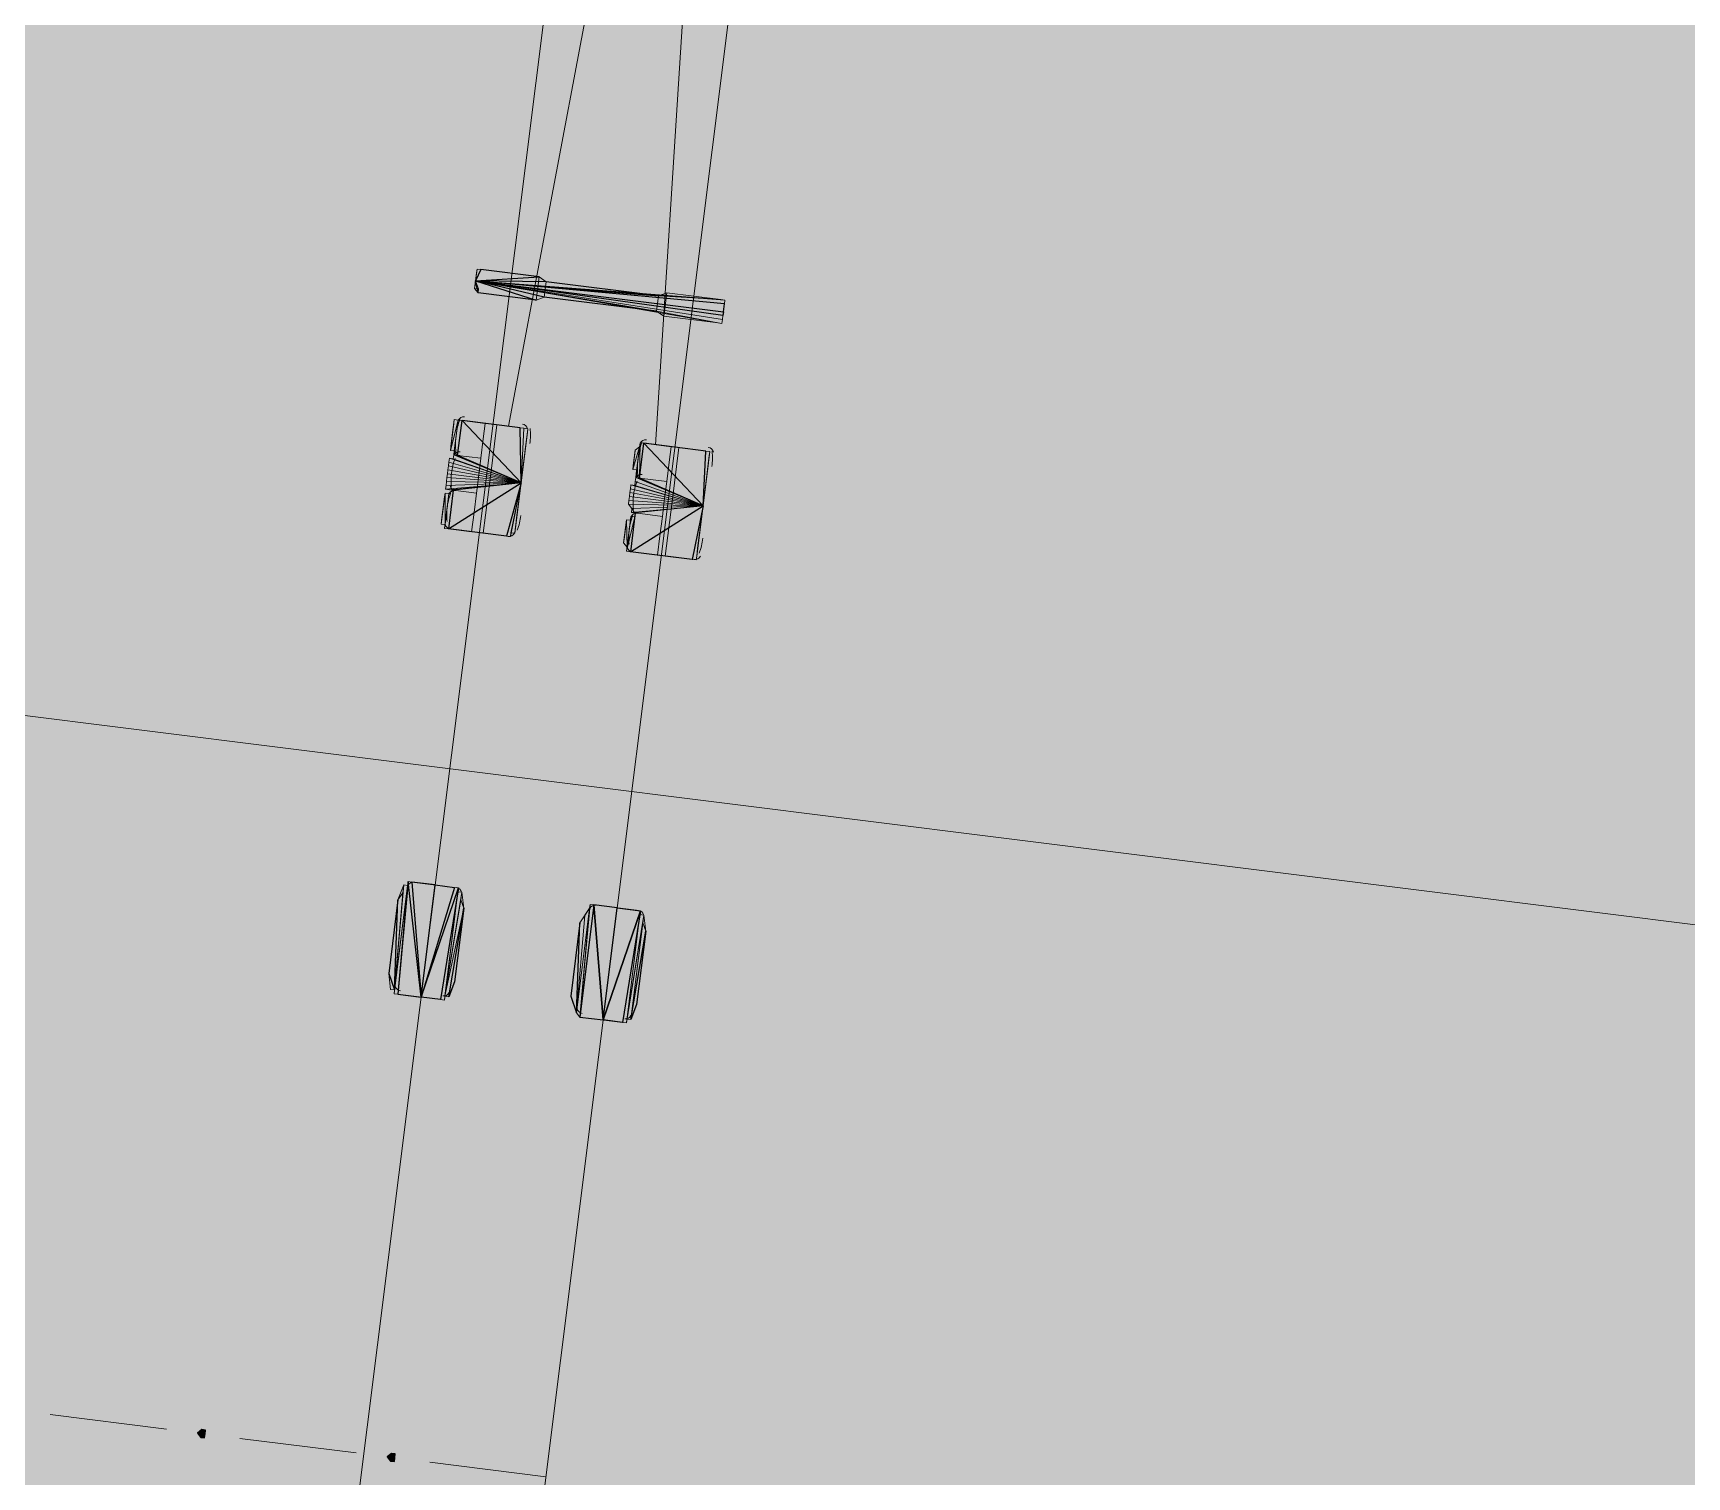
# Model space of a CAD drawing. Header units: metres. Extents: x -4 to 509425, y 7549 to 4732445.
# Drawn here: x 476060.98 to 476064.568, y 4719731.627 to 4719734.761 of the extents above; entities that cross this region are included whole.
import ezdxf

# ---------------------------------------------------------------- set-up
doc = ezdxf.new("R2010")
doc.units = ezdxf.units.M
doc.header["$LTSCALE"] = 0.01
doc.header["$MEASUREMENT"] = 0
doc.layers.get('0').update_dxf_attribs({"lineweight": 0})
doc.layers.add('_SUBESTACIÓN', color=1, linetype='Continuous')
doc.layers.add('SUBESTACION LA VID', color=253, linetype='Continuous')

# ---------------------------------------------------------------- blocks, each defined once
blk = doc.blocks.new('A$Cfff6051d')
at = {"layer": 'SUBESTACION LA VID', "transparency": 33554687}
h = blk.add_hatch(color=256, dxfattribs=at)
h.dxf.hatch_style = 2
h.paths.add_polyline_path([(476061.3533, 4719731.7204), (476061.3543, 4719731.7288), (476061.3459, 4719731.7298), (476061.3365, 4719731.7225), (476061.3438, 4719731.713), (476061.3522, 4719731.712)])
h = blk.add_hatch(color=256, dxfattribs=at)
h.dxf.hatch_style = 2
h.paths.add_polyline_path([(476061.7649, 4719731.6688), (476061.7659, 4719731.6772), (476061.7575, 4719731.6782), (476061.7481, 4719731.6709), (476061.7554, 4719731.6614), (476061.7638, 4719731.6604)])
at = {"layer": 'SUBESTACION LA VID', "lineweight": 15}
for p, q in [((476072.0569, 4719731.8887), (475974.5206, 4719744.1168)), ((476062.0114, 4719733.9075), (476062.1903, 4719734.8578)), ((476062.3919, 4719734.8325), (476062.3306, 4719733.8675)), ((476061.8021, 4719732.9184), (476061.8945, 4719732.9068)), ((476061.8525, 4719732.9121), (476061.8219, 4719732.6685)), ((476062.1969, 4719732.8689), (476062.2893, 4719732.8573)), ((476062.2473, 4719732.8626), (476062.2168, 4719732.619)), ((476061.864, 4719732.6632), (476061.7715, 4719732.6748)), ((476062.2588, 4719732.6137), (476062.1664, 4719732.6253)), ((476061.2693, 4719731.7309), (476061.0172, 4719731.7625)), ((476061.6809, 4719731.6793), (476061.4289, 4719731.7109)), ((476062.0925, 4719731.6277), (476061.8405, 4719731.6593))]:
    blk.add_line(p, q, dxfattribs=at)
at = {"layer": 'SUBESTACION LA VID', "lineweight": 0}
for p, q in [((476061.9401, 4719734.2236), (476062.0934, 4719734.2214)), ((476061.9401, 4719734.2236), (476062.0892, 4719734.1878)), ((476061.9022, 4719733.9212), (476061.8927, 4719733.8456)), ((476061.9106, 4719733.9201), (476061.9011, 4719733.8445)), ((476062.296, 4719733.8633), (476062.2813, 4719733.8139)), ((476062.0387, 4719733.7846), (476061.8822, 4719733.8298)), ((476062.0387, 4719733.7846), (476061.8822, 4719733.8298)), ((476062.0387, 4719733.7846), (476061.8833, 4719733.8382)), ((476062.0387, 4719733.7846), (476061.8833, 4719733.8382)), ((476062.0387, 4719733.7846), (476061.8917, 4719733.8372)), ((476062.0387, 4719733.7846), (476061.8917, 4719733.8372)), ((476062.0387, 4719733.7846), (476061.878, 4719733.7962)), ((476061.878, 4719733.7962), (476062.0387, 4719733.7846)), ((476061.8801, 4719733.813), (476061.8791, 4719733.8046)), ((476061.8791, 4719733.8046), (476062.0387, 4719733.7846)), ((476061.8791, 4719733.8046), (476061.8791, 4719733.8046)), ((476061.8801, 4719733.813), (476062.0387, 4719733.7846)), ((476061.8801, 4719733.813), (476062.0387, 4719733.7846)), ((476062.0387, 4719733.7846), (476061.8812, 4719733.8214)), ((476062.0387, 4719733.7846), (476061.8812, 4719733.8214)), ((476061.8727, 4719733.686), (476061.8822, 4719733.7616)), ((476061.8738, 4719733.6944), (476061.8822, 4719733.7616)), ((476062.0387, 4719733.7846), (476061.8749, 4719733.771)), ((476062.0387, 4719733.7846), (476061.8759, 4719733.7794)), ((476062.0387, 4719733.7846), (476061.8759, 4719733.7794)), ((476062.0387, 4719733.7846), (476061.877, 4719733.7878)), ((476062.0387, 4719733.7846), (476061.877, 4719733.7878)), ((476061.8811, 4719733.6849), (476061.8917, 4719733.7689)), ((476062.0387, 4719733.7846), (476061.8833, 4719733.77)), ((476062.0387, 4719733.7846), (476061.8833, 4719733.77)), ((476062.0387, 4719733.7846), (476061.8833, 4719733.77)), ((476062.0387, 4719733.7846), (476061.8833, 4719733.77)), ((476062.0387, 4719733.7846), (476061.8833, 4719733.77)), ((476062.0387, 4719733.7846), (476061.8833, 4719733.77)), ((476062.2749, 4719733.7635), (476062.2739, 4719733.7551)), ((476062.2739, 4719733.7551), (476062.4335, 4719733.7351)), ((476062.2739, 4719733.7551), (476062.2739, 4719733.7551)), ((476062.2749, 4719733.7635), (476062.4335, 4719733.7351)), ((476062.2749, 4719733.7635), (476062.4335, 4719733.7351)), ((476062.4335, 4719733.7351), (476062.276, 4719733.7719)), ((476062.4335, 4719733.7351), (476062.276, 4719733.7719)), ((476062.4335, 4719733.7351), (476062.277, 4719733.7803)), ((476062.4335, 4719733.7351), (476062.2854, 4719733.7793)), ((476062.4335, 4719733.7351), (476062.2865, 4719733.7877)), ((476062.4335, 4719733.7351), (476062.2865, 4719733.7877)), ((476062.4335, 4719733.7351), (476062.2865, 4719733.7877)), ((476062.4335, 4719733.7351), (476062.2865, 4719733.7877)), ((476062.4335, 4719733.7351), (476062.2718, 4719733.7383)), ((476062.4335, 4719733.7351), (476062.2718, 4719733.7383)), ((476062.4335, 4719733.7351), (476062.2728, 4719733.7467)), ((476062.2728, 4719733.7467), (476062.4335, 4719733.7351)), ((476062.4335, 4719733.7351), (476062.2781, 4719733.7205)), ((476062.4335, 4719733.7351), (476062.2781, 4719733.7205)), ((476062.4335, 4719733.7351), (476062.2781, 4719733.7205)), ((476062.4335, 4719733.7351), (476062.2781, 4719733.7205)), ((476062.4335, 4719733.7351), (476062.2781, 4719733.7205)), ((476062.4335, 4719733.7351), (476062.2781, 4719733.7205)), ((476062.4335, 4719733.7351), (476062.2791, 4719733.7289)), ((476062.4335, 4719733.7351), (476062.2791, 4719733.7289)), ((476062.4335, 4719733.7351), (476062.2865, 4719733.7194)), ((476062.2686, 4719733.6449), (476062.277, 4719733.7121)), ((476061.8219, 4719732.6685), (476061.8021, 4719732.9184)), ((476061.8219, 4719732.6685), (476061.8945, 4719732.9068)), ((476062.2168, 4719732.619), (476062.1969, 4719732.8689)), ((476062.2168, 4719732.619), (476062.2977, 4719732.8562)), ((476061.7642, 4719732.6842), (476061.7516, 4719732.7199)), ((476061.8818, 4719732.6695), (476061.8944, 4719732.702)), ((476062.159, 4719732.6347), (476062.1464, 4719732.6704)), ((476062.2766, 4719732.62), (476062.2892, 4719732.6525))]:
    blk.add_line(p, q, dxfattribs=at)
at = {"layer": 'SUBESTACION LA VID', "lineweight": 15}
for points in [[(476061.6303, 4719731.1396), (476066.0071, 4719766.0514), (476066.2483, 4719767.9751)], [(476066.6431, 4719767.9256), (476066.402, 4719766.0019), (476062.0251, 4719731.0901)], [(476061.9517, 4719734.2477), (476061.9433, 4719734.2488), (476061.9422, 4719734.2404), (476061.9412, 4719734.232), (476061.9391, 4719734.2152), (476061.938, 4719734.2068), (476061.9454, 4719734.1973), (476062.0714, 4719734.1815), (476062.0777, 4719734.2319), (476061.9517, 4719734.2477)], [(476062.4777, 4719734.1562), (476062.4767, 4719734.1478), (476062.4756, 4719734.1394), (476062.4746, 4719734.131), (476062.4662, 4719734.132), (476062.3486, 4719734.1468), (476062.3328, 4719734.1573), (476062.0892, 4719734.1878), (476062.0714, 4719734.1815), (476061.9454, 4719734.1973), (476061.9464, 4719734.2057), (476061.938, 4719734.2068), (476061.9391, 4719734.2152), (476061.9401, 4719734.2236), (476062.4777, 4719734.1562)], [(476062.4777, 4719734.1562), (476062.4788, 4719734.1646), (476062.4799, 4719734.173), (476062.4809, 4719734.1814), (476062.4725, 4719734.1824), (476062.3549, 4719734.1972), (476062.337, 4719734.1909), (476062.0934, 4719734.2214), (476062.0777, 4719734.2319), (476061.9517, 4719734.2477), (476061.9433, 4719734.2488), (476061.9422, 4719734.2404), (476061.9412, 4719734.232), (476061.9401, 4719734.2236), (476062.4777, 4719734.1562)], [(476062.0777, 4719734.2319), (476062.0714, 4719734.1815), (476062.0892, 4719734.1878), (476062.0934, 4719734.2214), (476062.0777, 4719734.2319)], [(476062.337, 4719734.1909), (476062.3328, 4719734.1573), (476062.0892, 4719734.1878), (476062.0934, 4719734.2214), (476062.337, 4719734.1909)], [(476062.3549, 4719734.1972), (476062.3486, 4719734.1468), (476062.3328, 4719734.1573), (476062.337, 4719734.1909), (476062.3549, 4719734.1972)], [(476062.4725, 4719734.1824), (476062.3549, 4719734.1972), (476062.3486, 4719734.1468), (476062.4662, 4719734.132), (476062.4746, 4719734.131), (476062.4756, 4719734.1394), (476062.4767, 4719734.1478), (476062.4788, 4719734.1646), (476062.4799, 4719734.173), (476062.4809, 4719734.1814), (476062.4725, 4719734.1824)], [(476061.9106, 4719733.9201), (476062.0366, 4719733.9043), (476062.045, 4719733.9033), (476062.0534, 4719733.9022), (476062.0524, 4719733.8938), (476062.0513, 4719733.8854), (476062.0503, 4719733.877), (476062.0492, 4719733.8686), (476062.0387, 4719733.7846), (476061.8791, 4719733.8046), (476061.8801, 4719733.813), (476061.8812, 4719733.8214), (476061.8822, 4719733.8298), (476061.8833, 4719733.8382), (476061.8917, 4719733.8372), (476061.8927, 4719733.8456), (476061.9011, 4719733.8445), (476061.8927, 4719733.8456), (476061.8938, 4719733.854), (476061.8854, 4719733.855), (476061.8864, 4719733.8634), (476061.8875, 4719733.8718), (476061.8885, 4719733.8802), (476061.8896, 4719733.8886), (476061.8906, 4719733.897), (476061.8917, 4719733.9054), (476061.8928, 4719733.9138), (476061.8938, 4719733.9222), (476061.9022, 4719733.9212), (476061.9106, 4719733.9201)], [(476061.9011, 4719733.8445), (476061.9515, 4719733.8382), (476061.9568, 4719733.8802), (476061.961, 4719733.9138), (476061.9106, 4719733.9201)], [(476062.0071, 4719733.6691), (476061.9567, 4719733.6754), (476061.9715, 4719733.793), (476061.9862, 4719733.9107), (476062.0366, 4719733.9043)], [(476062.0492, 4719733.8686), (476062.0387, 4719733.7846), (476062.0292, 4719733.709)], [(476062.3054, 4719733.8706), (476062.4398, 4719733.8538), (476062.4482, 4719733.8527), (476062.4472, 4719733.8443), (476062.4461, 4719733.8359), (476062.4451, 4719733.8275), (476062.444, 4719733.8191), (476062.4335, 4719733.7351), (476062.2739, 4719733.7551), (476062.2749, 4719733.7635), (476062.276, 4719733.7719), (476062.277, 4719733.7803), (476062.2854, 4719733.7793), (476062.2865, 4719733.7877), (476062.2875, 4719733.7961), (476062.2959, 4719733.795), (476062.2875, 4719733.7961), (476062.2886, 4719733.8045), (476062.2897, 4719733.8129), (476062.2813, 4719733.8139), (476062.2823, 4719733.8223), (476062.2834, 4719733.8307), (476062.2844, 4719733.8391), (476062.2855, 4719733.8475), (476062.2865, 4719733.8559), (476062.296, 4719733.8633), (476062.297, 4719733.8717), (476062.3054, 4719733.8706)], [(476062.2959, 4719733.795), (476062.3547, 4719733.7877), (476062.36, 4719733.8297), (476062.3642, 4719733.8633), (476062.3054, 4719733.8706)], [(476061.8917, 4719733.7689), (476061.9421, 4719733.7626), (476061.9463, 4719733.7962), (476061.9515, 4719733.8382), (476061.9011, 4719733.8445)], [(476062.4103, 4719733.6186), (476062.3515, 4719733.6259), (476062.3663, 4719733.7436), (476062.381, 4719733.8612), (476062.4398, 4719733.8538)], [(476061.8811, 4719733.6849), (476062.0071, 4719733.6691), (476062.0155, 4719733.6681), (476062.0166, 4719733.6765), (476062.025, 4719733.6754), (476062.026, 4719733.6838), (476062.0271, 4719733.6922), (476062.0281, 4719733.7006), (476062.0292, 4719733.709), (476062.0387, 4719733.7846), (476061.8791, 4719733.8046), (476061.878, 4719733.7962), (476061.877, 4719733.7878), (476061.8759, 4719733.7794), (476061.8749, 4719733.771), (476061.8833, 4719733.77), (476061.8917, 4719733.7689), (476061.8822, 4719733.7616), (476061.8738, 4719733.7626), (476061.8727, 4719733.7542), (476061.8717, 4719733.7458), (476061.8706, 4719733.7374), (476061.8696, 4719733.729), (476061.8685, 4719733.7206), (476061.8675, 4719733.7122), (476061.8664, 4719733.7038), (476061.8654, 4719733.6954), (476061.8738, 4719733.6944), (476061.8727, 4719733.686), (476061.8811, 4719733.6849)], [(476062.2865, 4719733.7194), (476062.3453, 4719733.7121), (476062.3495, 4719733.7457), (476062.3547, 4719733.7877), (476062.2959, 4719733.795)], [(476062.444, 4719733.8191), (476062.4335, 4719733.7351), (476062.424, 4719733.6595)], [(476061.8811, 4719733.6849), (476061.9315, 4719733.6786), (476061.9368, 4719733.7206), (476061.9421, 4719733.7626), (476061.8917, 4719733.7689)], [(476062.2759, 4719733.6354), (476062.4103, 4719733.6186), (476062.4187, 4719733.6175), (476062.4198, 4719733.6259), (476062.4209, 4719733.6343), (476062.4219, 4719733.6427), (476062.423, 4719733.6511), (476062.424, 4719733.6595), (476062.4335, 4719733.7351), (476062.2739, 4719733.7551), (476062.2728, 4719733.7467), (476062.2718, 4719733.7383), (476062.2791, 4719733.7289), (476062.2781, 4719733.7205), (476062.2865, 4719733.7194), (476062.2854, 4719733.711), (476062.277, 4719733.7121), (476062.276, 4719733.7037), (476062.2676, 4719733.7047), (476062.2665, 4719733.6963), (476062.2655, 4719733.6879), (476062.2644, 4719733.6795), (476062.2634, 4719733.6711), (476062.2623, 4719733.6627), (476062.2612, 4719733.6543), (476062.2686, 4719733.6449), (476062.2675, 4719733.6365), (476062.2759, 4719733.6354)], [(476062.2759, 4719733.6354), (476062.3347, 4719733.6281), (476062.34, 4719733.6701), (476062.3453, 4719733.7121), (476062.2865, 4719733.7194)], [(476061.8525, 4719732.9121), (476061.8021, 4719732.9184), (476061.7937, 4719732.9194), (476061.7926, 4719732.911), (476061.7842, 4719732.9121), (476061.7821, 4719732.8953), (476061.7716, 4719732.8795), (476061.7516, 4719732.7199), (476061.7558, 4719732.6853), (476061.7642, 4719732.6842), (476061.7631, 4719732.6758), (476061.7715, 4719732.6748), (476061.8219, 4719732.6685), (476061.8525, 4719732.9121)], [(476061.7558, 4719732.6853), (476061.7516, 4719732.7199), (476061.7716, 4719732.8795), (476061.7842, 4719732.9121)], [(476061.8525, 4719732.9121), (476061.8945, 4719732.9068), (476061.9029, 4719732.9057), (476061.9018, 4719732.8973), (476061.9102, 4719732.8963), (476061.9081, 4719732.8795), (476061.9144, 4719732.8616), (476061.8944, 4719732.702), (476061.8818, 4719732.6695), (476061.8734, 4719732.6705), (476061.8724, 4719732.6621), (476061.864, 4719732.6632), (476061.8219, 4719732.6685), (476061.8525, 4719732.9121)], [(476061.9102, 4719732.8963), (476061.9144, 4719732.8616), (476061.8944, 4719732.702), (476061.8818, 4719732.6695)], [(476062.2473, 4719732.8626), (476062.1969, 4719732.8689), (476062.1885, 4719732.8699), (476062.1874, 4719732.8615), (476062.1769, 4719732.8458), (476062.1664, 4719732.83), (476062.1464, 4719732.6704), (476062.159, 4719732.6347), (476062.1664, 4719732.6253), (476062.2168, 4719732.619), (476062.2473, 4719732.8626)], [(476062.159, 4719732.6347), (476062.1464, 4719732.6704), (476062.1664, 4719732.83), (476062.1874, 4719732.8615)], [(476062.2473, 4719732.8626), (476062.2893, 4719732.8573), (476062.2977, 4719732.8562), (476062.2967, 4719732.8478), (476062.3051, 4719732.8468), (476062.303, 4719732.83), (476062.3092, 4719732.8121), (476062.2892, 4719732.6525), (476062.2766, 4719732.62), (476062.2682, 4719732.621), (476062.2672, 4719732.6126), (476062.2588, 4719732.6137), (476062.2168, 4719732.619), (476062.2473, 4719732.8626)], [(476062.3051, 4719732.8468), (476062.3092, 4719732.8121), (476062.2892, 4719732.6525), (476062.2766, 4719732.62)]]:
    blk.add_lwpolyline(points, dxfattribs=at)
at = {"layer": 'SUBESTACION LA VID', "lineweight": 0}
for points in [[(476061.9401, 4719734.2236), (476061.9391, 4719734.2152), (476061.9401, 4719734.2236), (476061.938, 4719734.2068), (476061.9401, 4719734.2236), (476061.938, 4719734.2068), (476061.9401, 4719734.2236), (476061.938, 4719734.2068), (476061.9401, 4719734.2236), (476061.938, 4719734.2068), (476061.9401, 4719734.2236), (476061.938, 4719734.2068), (476061.9401, 4719734.2236), (476061.938, 4719734.2068), (476061.9401, 4719734.2236), (476061.938, 4719734.2068), (476061.9401, 4719734.2236), (476061.9464, 4719734.2057), (476061.9401, 4719734.2236), (476061.9464, 4719734.2057)], [(476061.9401, 4719734.2236), (476061.9433, 4719734.2488), (476061.9401, 4719734.2236), (476061.9433, 4719734.2488)], [(476061.9401, 4719734.2236), (476061.9517, 4719734.2477), (476061.9401, 4719734.2236), (476061.9517, 4719734.2477), (476061.9401, 4719734.2236), (476061.9517, 4719734.2477), (476061.9401, 4719734.2236), (476061.9517, 4719734.2477), (476061.9401, 4719734.2236), (476061.9517, 4719734.2477), (476061.9401, 4719734.2236), (476061.9517, 4719734.2477), (476061.9401, 4719734.2236), (476061.9517, 4719734.2477)], [(476061.9401, 4719734.2236), (476061.9422, 4719734.2404), (476061.9401, 4719734.2236), (476061.9422, 4719734.2404), (476061.9401, 4719734.2236), (476061.9422, 4719734.2404), (476061.9401, 4719734.2236), (476061.9422, 4719734.2404), (476061.9401, 4719734.2236), (476061.9422, 4719734.2404), (476061.9401, 4719734.2236), (476061.9422, 4719734.2404), (476061.9401, 4719734.2236), (476061.9422, 4719734.2404)], [(476062.337, 4719734.1909), (476062.4725, 4719734.1824), (476061.9401, 4719734.2236), (476062.4725, 4719734.1824), (476061.9401, 4719734.2236), (476062.4725, 4719734.1824)], [(476061.9401, 4719734.2236), (476062.4809, 4719734.1814), (476061.9401, 4719734.2236), (476062.4809, 4719734.1814), (476061.9401, 4719734.2236), (476062.4799, 4719734.173), (476061.9401, 4719734.2236), (476062.4799, 4719734.173), (476061.9401, 4719734.2236), (476062.4799, 4719734.173), (476061.9401, 4719734.2236), (476062.4799, 4719734.173), (476061.9401, 4719734.2236), (476062.4799, 4719734.173), (476062.4777, 4719734.1562)], [(476061.9401, 4719734.2236), (476061.9454, 4719734.1973), (476061.9401, 4719734.2236), (476061.9454, 4719734.1973), (476061.9401, 4719734.2236), (476061.9454, 4719734.1973), (476061.9401, 4719734.2236), (476061.9454, 4719734.1973), (476061.9401, 4719734.2236), (476061.9454, 4719734.1973), (476061.9401, 4719734.2236)], [(476062.3328, 4719734.1573), (476062.4662, 4719734.132), (476061.9401, 4719734.2236), (476062.4662, 4719734.132), (476061.9401, 4719734.2236), (476062.4662, 4719734.132)], [(476061.9401, 4719734.2236), (476062.4746, 4719734.131), (476061.9401, 4719734.2236), (476062.4756, 4719734.1394), (476061.9401, 4719734.2236), (476062.4756, 4719734.1394), (476061.9401, 4719734.2236), (476062.4756, 4719734.1394), (476061.9401, 4719734.2236), (476062.4756, 4719734.1394), (476061.9401, 4719734.2236), (476062.4756, 4719734.1394), (476061.9401, 4719734.2236), (476062.4767, 4719734.1478), (476062.4777, 4719734.1562)], [(476061.8938, 4719733.854), (476061.9022, 4719733.9212), (476061.8854, 4719733.855), (476061.8938, 4719733.9222)], [(476061.8938, 4719733.9222), (476061.8854, 4719733.855), (476061.8928, 4719733.9138)], [(476061.8854, 4719733.855), (476061.8928, 4719733.9138), (476061.8864, 4719733.8634), (476061.8928, 4719733.9138)], [(476061.8917, 4719733.9054), (476061.8864, 4719733.8634), (476061.8917, 4719733.9054), (476061.8864, 4719733.8634)], [(476061.8864, 4719733.8634), (476061.8917, 4719733.9054), (476061.8875, 4719733.8718), (476061.8917, 4719733.9054)], [(476061.9022, 4719733.9212), (476061.8927, 4719733.8456), (476062.0387, 4719733.7846)], [(476061.9022, 4719733.9212), (476061.8927, 4719733.8456), (476061.9022, 4719733.9212), (476061.8927, 4719733.8456), (476061.9022, 4719733.9212)], [(476062.0387, 4719733.7846), (476061.8927, 4719733.8456), (476061.9022, 4719733.9212), (476061.8927, 4719733.8456), (476061.9022, 4719733.9212)], [(476062.0387, 4719733.7846), (476061.8927, 4719733.8456), (476061.9022, 4719733.9212), (476061.8927, 4719733.8456), (476061.9022, 4719733.9212), (476061.8927, 4719733.8456), (476062.0387, 4719733.7846)], [(476061.8927, 4719733.8456), (476061.9022, 4719733.9212), (476061.8938, 4719733.854)], [(476062.0387, 4719733.7846), (476062.045, 4719733.9033), (476062.0387, 4719733.7846), (476062.045, 4719733.9033), (476062.0387, 4719733.7846), (476062.045, 4719733.9033), (476062.0387, 4719733.7846)], [(476062.0387, 4719733.7846), (476062.0524, 4719733.8938), (476062.0387, 4719733.7846), (476062.0534, 4719733.9022)], [(476061.8906, 4719733.897), (476061.8875, 4719733.8718), (476061.8906, 4719733.897)], [(476061.8875, 4719733.8718), (476061.8906, 4719733.897), (476061.8885, 4719733.8802)], [(476061.8906, 4719733.897), (476061.8885, 4719733.8802), (476061.8906, 4719733.897)], [(476061.8896, 4719733.8886), (476061.8885, 4719733.8802), (476061.8896, 4719733.8886)], [(476062.0387, 4719733.7846), (476062.0492, 4719733.8686), (476062.0387, 4719733.7846), (476062.0503, 4719733.877), (476062.0387, 4719733.7846), (476062.0503, 4719733.877), (476062.0387, 4719733.7846), (476062.0513, 4719733.8854), (476062.0387, 4719733.7846), (476062.0513, 4719733.8854)], [(476062.4335, 4719733.7351), (476062.2959, 4719733.795), (476062.3054, 4719733.8706), (476062.2959, 4719733.795), (476062.297, 4719733.8717), (476062.2875, 4719733.7961), (476062.4335, 4719733.7351)], [(476062.297, 4719733.8717), (476062.2875, 4719733.7961), (476062.297, 4719733.8717), (476062.2875, 4719733.7961), (476062.4335, 4719733.7351)], [(476062.297, 4719733.8717), (476062.2875, 4719733.7961), (476062.297, 4719733.8717), (476062.2875, 4719733.7961), (476062.297, 4719733.8717)], [(476062.4335, 4719733.7351), (476062.2875, 4719733.7961), (476062.297, 4719733.8717)], [(476062.2875, 4719733.7961), (476062.297, 4719733.8717), (476062.2886, 4719733.8045)], [(476062.297, 4719733.8717), (476062.2886, 4719733.8045), (476062.297, 4719733.8717), (476062.2886, 4719733.8045)], [(476062.297, 4719733.8717), (476062.2886, 4719733.8045), (476062.296, 4719733.8633)], [(476062.2886, 4719733.8045), (476062.296, 4719733.8633), (476062.2897, 4719733.8129)], [(476062.3054, 4719733.8706), (476062.2959, 4719733.795), (476062.3054, 4719733.8706)], [(476062.2865, 4719733.8559), (476062.2813, 4719733.8139), (476062.2865, 4719733.8559), (476062.2813, 4719733.8139)], [(476062.2813, 4719733.8139), (476062.2865, 4719733.8559), (476062.2823, 4719733.8223), (476062.2865, 4719733.8559)], [(476062.2855, 4719733.8475), (476062.2823, 4719733.8223), (476062.2855, 4719733.8475)], [(476062.2823, 4719733.8223), (476062.2855, 4719733.8475), (476062.2834, 4719733.8307)], [(476062.2855, 4719733.8475), (476062.2834, 4719733.8307), (476062.2855, 4719733.8475)], [(476062.2844, 4719733.8391), (476062.2834, 4719733.8307), (476062.2844, 4719733.8391)], [(476062.4335, 4719733.7351), (476062.4398, 4719733.8538), (476062.4335, 4719733.7351), (476062.4398, 4719733.8538), (476062.4335, 4719733.7351)], [(476062.4335, 4719733.7351), (476062.4472, 4719733.8443), (476062.4335, 4719733.7351), (476062.4482, 4719733.8527), (476062.4335, 4719733.7351), (476062.4482, 4719733.8527)], [(476062.4335, 4719733.7351), (476062.444, 4719733.8191), (476062.4335, 4719733.7351), (476062.4451, 4719733.8275), (476062.4335, 4719733.7351), (476062.4451, 4719733.8275), (476062.4335, 4719733.7351), (476062.4461, 4719733.8359), (476062.4335, 4719733.7351), (476062.4461, 4719733.8359)], [(476061.8822, 4719733.7616), (476061.8738, 4719733.6944), (476061.8738, 4719733.7626), (476061.8654, 4719733.6954)], [(476061.8727, 4719733.686), (476061.8822, 4719733.7616), (476061.8727, 4719733.686), (476061.8822, 4719733.7616), (476061.8727, 4719733.686)], [(476061.8727, 4719733.686), (476061.8822, 4719733.7616), (476061.8727, 4719733.686), (476061.8822, 4719733.7616)], [(476061.8727, 4719733.686), (476061.8822, 4719733.7616), (476061.8727, 4719733.686), (476061.8822, 4719733.7616), (476061.8727, 4719733.686)], [(476061.8738, 4719733.6944), (476061.8822, 4719733.7616), (476061.8738, 4719733.6944)], [(476062.0387, 4719733.7846), (476062.025, 4719733.6754), (476062.0387, 4719733.7846), (476062.0166, 4719733.6765), (476062.0387, 4719733.7846), (476062.0155, 4719733.6681), (476062.0387, 4719733.7846), (476062.0155, 4719733.6681), (476062.0387, 4719733.7846)], [(476062.0387, 4719733.7846), (476062.026, 4719733.6838), (476062.0387, 4719733.7846), (476062.026, 4719733.6838)], [(476062.0387, 4719733.7846), (476062.0281, 4719733.7006), (476062.0387, 4719733.7846), (476062.0281, 4719733.7006), (476062.0387, 4719733.7846), (476062.0271, 4719733.6922), (476062.0387, 4719733.7846), (476062.0271, 4719733.6922)], [(476061.8654, 4719733.6954), (476061.8727, 4719733.7542), (476061.8654, 4719733.6954)], [(476061.8654, 4719733.6954), (476061.8727, 4719733.7542), (476061.8654, 4719733.6954), (476061.8727, 4719733.7542)], [(476061.8727, 4719733.7542), (476061.8664, 4719733.7038), (476061.8717, 4719733.7458), (476061.8664, 4719733.7038)], [(476061.8664, 4719733.7038), (476061.8717, 4719733.7458), (476061.8664, 4719733.7038), (476061.8717, 4719733.7458)], [(476061.8717, 4719733.7458), (476061.8675, 4719733.7122), (476061.8706, 4719733.7374)], [(476061.8685, 4719733.7206), (476061.8706, 4719733.7374), (476061.8685, 4719733.7206)], [(476061.8706, 4719733.7374), (476061.8685, 4719733.7206), (476061.8696, 4719733.729)], [(476061.8685, 4719733.7206), (476061.8696, 4719733.729), (476061.8685, 4719733.7206)], [(476062.2865, 4719733.7194), (476062.2759, 4719733.6354), (476062.2854, 4719733.711)], [(476062.4335, 4719733.7351), (476062.4198, 4719733.6259), (476062.4335, 4719733.7351), (476062.4198, 4719733.6259), (476062.4335, 4719733.7351), (476062.4103, 4719733.6186), (476062.4335, 4719733.7351), (476062.4103, 4719733.6186), (476062.4335, 4719733.7351)], [(476062.4335, 4719733.7351), (476062.4209, 4719733.6343), (476062.4335, 4719733.7351), (476062.4209, 4719733.6343)], [(476062.4335, 4719733.7351), (476062.423, 4719733.6511), (476062.4335, 4719733.7351), (476062.423, 4719733.6511), (476062.4335, 4719733.7351), (476062.4219, 4719733.6427), (476062.4335, 4719733.7351), (476062.4219, 4719733.6427)], [(476062.2676, 4719733.7047), (476062.2612, 4719733.6543), (476062.2665, 4719733.6963), (476062.2612, 4719733.6543)], [(476062.2612, 4719733.6543), (476062.2665, 4719733.6963), (476062.2612, 4719733.6543), (476062.2665, 4719733.6963)], [(476062.2665, 4719733.6963), (476062.2623, 4719733.6627), (476062.2655, 4719733.6879)], [(476062.2634, 4719733.6711), (476062.2655, 4719733.6879), (476062.2634, 4719733.6711)], [(476062.2655, 4719733.6879), (476062.2634, 4719733.6711), (476062.2644, 4719733.6795)], [(476062.2854, 4719733.711), (476062.2675, 4719733.6365), (476062.277, 4719733.7121)], [(476062.2675, 4719733.6365), (476062.277, 4719733.7121), (476062.2675, 4719733.6365), (476062.277, 4719733.7121)], [(476062.2675, 4719733.6365), (476062.277, 4719733.7121), (476062.2675, 4719733.6365), (476062.277, 4719733.7121), (476062.2675, 4719733.6365)], [(476062.2686, 4719733.6449), (476062.276, 4719733.7037), (476062.2686, 4719733.6449), (476062.2676, 4719733.7047)], [(476062.2686, 4719733.6449), (476062.277, 4719733.7121), (476062.2686, 4719733.6449)], [(476062.2686, 4719733.6449), (476062.277, 4719733.7121), (476062.2686, 4719733.6449), (476062.277, 4719733.7121)], [(476062.2686, 4719733.6449), (476062.276, 4719733.7037), (476062.2686, 4719733.6449)], [(476062.2759, 4719733.6354), (476062.2854, 4719733.711), (476062.2759, 4719733.6354)], [(476062.2634, 4719733.6711), (476062.2644, 4719733.6795), (476062.2634, 4719733.6711)], [(476061.7631, 4719732.6758), (476061.7926, 4719732.911), (476061.7631, 4719732.6758), (476061.7926, 4719732.911), (476061.7642, 4719732.6842), (476061.7926, 4719732.911), (476061.7642, 4719732.6842), (476061.7926, 4719732.911)], [(476061.7642, 4719732.6842), (476061.7842, 4719732.9121), (476061.7642, 4719732.6842), (476061.7821, 4719732.8953), (476061.7642, 4719732.6842), (476061.7716, 4719732.8795)], [(476061.7715, 4719732.6748), (476061.7937, 4719732.9194), (476061.7715, 4719732.6748), (476061.7926, 4719732.911), (476061.7715, 4719732.6748), (476061.7926, 4719732.911), (476061.7715, 4719732.6748)], [(476061.8525, 4719732.9121), (476061.8021, 4719732.9184), (476061.8525, 4719732.9121)], [(476061.8525, 4719732.9121), (476061.8945, 4719732.9068), (476061.8525, 4719732.9121)], [(476061.864, 4719732.6632), (476061.9029, 4719732.9057), (476061.864, 4719732.6632), (476061.9018, 4719732.8973), (476061.864, 4719732.6632), (476061.9018, 4719732.8973), (476061.8724, 4719732.6621), (476061.9018, 4719732.8973), (476061.8724, 4719732.6621), (476061.9018, 4719732.8973), (476061.8734, 4719732.6705), (476061.9018, 4719732.8973)], [(476061.8734, 4719732.6705), (476061.9102, 4719732.8963), (476061.8734, 4719732.6705), (476061.9102, 4719732.8963), (476061.8734, 4719732.6705), (476061.9081, 4719732.8795), (476061.8734, 4719732.6705), (476061.9144, 4719732.8616)], [(476062.1664, 4719732.6253), (476062.1874, 4719732.8615), (476062.1664, 4719732.6253), (476062.1874, 4719732.8615), (476062.1664, 4719732.6253), (476062.1874, 4719732.8615), (476062.1664, 4719732.6253), (476062.1874, 4719732.8615), (476062.159, 4719732.6347), (476062.1874, 4719732.8615), (476062.159, 4719732.6347), (476062.1874, 4719732.8615), (476062.159, 4719732.6347), (476062.1874, 4719732.8615)], [(476062.1969, 4719732.8689), (476062.1664, 4719732.6253), (476062.1885, 4719732.8699)], [(476062.2473, 4719732.8626), (476062.1969, 4719732.8689), (476062.2473, 4719732.8626)], [(476062.2893, 4719732.8573), (476062.2473, 4719732.8626), (476062.2977, 4719732.8562)], [(476062.159, 4719732.6347), (476062.1769, 4719732.8458), (476062.159, 4719732.6347), (476062.1664, 4719732.83)], [(476062.2588, 4719732.6137), (476062.2977, 4719732.8562), (476062.2588, 4719732.6137)], [(476062.2672, 4719732.6126), (476062.2967, 4719732.8478), (476062.2672, 4719732.6126), (476062.2967, 4719732.8478), (476062.2672, 4719732.6126), (476062.2967, 4719732.8478)], [(476062.2672, 4719732.6126), (476062.3051, 4719732.8468), (476062.2672, 4719732.6126)], [(476062.2682, 4719732.621), (476062.3051, 4719732.8468), (476062.2682, 4719732.621), (476062.3051, 4719732.8468), (476062.2682, 4719732.621), (476062.3051, 4719732.8468), (476062.2766, 4719732.62), (476062.303, 4719732.83), (476062.2766, 4719732.62), (476062.3092, 4719732.8121)]]:
    blk.add_lwpolyline(points, dxfattribs=at)
at = {"layer": 'SUBESTACION LA VID'}
for points in [[(476062.0777, 4719734.2319), (476061.9517, 4719734.2477), (476061.9401, 4719734.2236)], [(476062.337, 4719734.1909), (476062.0934, 4719734.2214), (476061.9401, 4719734.2236)], [(476062.4777, 4719734.1562), (476062.4799, 4719734.173), (476061.9401, 4719734.2236)], [(476062.0714, 4719734.1815), (476061.9454, 4719734.1973), (476061.9401, 4719734.2236)], [(476062.3328, 4719734.1573), (476062.0892, 4719734.1878), (476061.9401, 4719734.2236)], [(476062.4777, 4719734.1562), (476062.4767, 4719734.1478), (476061.9401, 4719734.2236)], [(476061.8219, 4719732.6685), (476061.7937, 4719732.9194), (476061.7715, 4719732.6748)], [(476061.8525, 4719732.9121), (476061.8021, 4719732.9184), (476061.8219, 4719732.6685)], [(476061.8525, 4719732.9121), (476061.8945, 4719732.9068), (476061.8219, 4719732.6685)], [(476061.8219, 4719732.6685), (476061.9029, 4719732.9057), (476061.864, 4719732.6632)], [(476061.7516, 4719732.7199), (476061.7642, 4719732.6842), (476061.7716, 4719732.8795)], [(476061.8944, 4719732.702), (476061.8818, 4719732.6695), (476061.9144, 4719732.8616)], [(476062.2168, 4719732.619), (476062.1969, 4719732.8689), (476062.1664, 4719732.6253)], [(476062.2473, 4719732.8626), (476062.1969, 4719732.8689), (476062.2168, 4719732.619)], [(476062.2473, 4719732.8626), (476062.2977, 4719732.8562), (476062.2168, 4719732.619)], [(476062.1464, 4719732.6704), (476062.159, 4719732.6347), (476062.1664, 4719732.83)], [(476062.2168, 4719732.619), (476062.2977, 4719732.8562), (476062.2588, 4719732.6137)], [(476062.2892, 4719732.6525), (476062.2766, 4719732.62), (476062.3092, 4719732.8121)], [(476061.3533, 4719731.7204), (476061.3543, 4719731.7288), (476061.3459, 4719731.7298), (476061.3365, 4719731.7225), (476061.3438, 4719731.713), (476061.3522, 4719731.712)], [(476061.7649, 4719731.6688), (476061.7659, 4719731.6772), (476061.7575, 4719731.6782), (476061.7481, 4719731.6709), (476061.7554, 4719731.6614), (476061.7638, 4719731.6604)]]:
    blk.add_lwpolyline(points, close=True, dxfattribs=at)
at = {"layer": 'SUBESTACION LA VID', "lineweight": 0}
for points in [[(476062.0777, 4719734.2319), (476061.9517, 4719734.2477), (476061.9401, 4719734.2236)], [(476062.337, 4719734.1909), (476062.0934, 4719734.2214), (476061.9401, 4719734.2236)], [(476062.4777, 4719734.1562), (476062.4799, 4719734.173), (476061.9401, 4719734.2236)], [(476062.0714, 4719734.1815), (476061.9454, 4719734.1973), (476061.9401, 4719734.2236)], [(476062.3328, 4719734.1573), (476062.0892, 4719734.1878), (476061.9401, 4719734.2236)], [(476062.4777, 4719734.1562), (476062.4767, 4719734.1478), (476061.9401, 4719734.2236)], [(476061.8219, 4719732.6685), (476061.7937, 4719732.9194), (476061.7715, 4719732.6748)], [(476061.8525, 4719732.9121), (476061.8021, 4719732.9184), (476061.8219, 4719732.6685)], [(476061.8525, 4719732.9121), (476061.8945, 4719732.9068), (476061.8219, 4719732.6685)], [(476061.8219, 4719732.6685), (476061.9029, 4719732.9057), (476061.864, 4719732.6632)], [(476061.7516, 4719732.7199), (476061.7642, 4719732.6842), (476061.7716, 4719732.8795)], [(476061.8944, 4719732.702), (476061.8818, 4719732.6695), (476061.9144, 4719732.8616)], [(476062.2168, 4719732.619), (476062.1969, 4719732.8689), (476062.1664, 4719732.6253)], [(476062.2473, 4719732.8626), (476062.1969, 4719732.8689), (476062.2168, 4719732.619)], [(476062.2473, 4719732.8626), (476062.2977, 4719732.8562), (476062.2168, 4719732.619)], [(476062.1464, 4719732.6704), (476062.159, 4719732.6347), (476062.1664, 4719732.83)], [(476062.2168, 4719732.619), (476062.2977, 4719732.8562), (476062.2588, 4719732.6137)], [(476062.2892, 4719732.6525), (476062.2766, 4719732.62), (476062.3092, 4719732.8121)], [(476061.3533, 4719731.7204), (476061.3543, 4719731.7288), (476061.3459, 4719731.7298), (476061.3365, 4719731.7225), (476061.3438, 4719731.713), (476061.3522, 4719731.712)], [(476061.7649, 4719731.6688), (476061.7659, 4719731.6772), (476061.7575, 4719731.6782), (476061.7481, 4719731.6709), (476061.7554, 4719731.6614), (476061.7638, 4719731.6604)]]:
    blk.add_lwpolyline(points, close=True, dxfattribs=at)
at = {"layer": 'SUBESTACION LA VID', "lineweight": 15}
for points in [[(476061.906, 4719733.922), (476061.9021, 4719733.9117), (476061.8995, 4719733.901), (476061.8983, 4719733.89)], [(476061.9162, 4719733.928), (476061.9105, 4719733.9288), (476061.9049, 4719733.9258), (476061.9026, 4719733.9205)], [(476062.0528, 4719733.9017), (476062.0519, 4719733.9073), (476062.0472, 4719733.9117), (476062.0415, 4719733.9122)], [(476062.0579, 4719733.87), (476062.0594, 4719733.8809), (476062.0595, 4719733.892), (476062.0583, 4719733.9029)], [(476061.8977, 4719733.8851), (476061.8962, 4719733.8742), (476061.896, 4719733.8632), (476061.8973, 4719733.8522)], [(476062.3009, 4719733.8725), (476062.297, 4719733.8622), (476062.2944, 4719733.8515), (476062.2931, 4719733.8405)], [(476062.311, 4719733.8785), (476062.3053, 4719733.8793), (476062.2998, 4719733.8763), (476062.2974, 4719733.871)], [(476061.8955, 4719733.838), (476061.8916, 4719733.8277), (476061.889, 4719733.817), (476061.8878, 4719733.806)], [(476061.9067, 4719733.8523), (476061.901, 4719733.8532), (476061.8955, 4719733.8501), (476061.8932, 4719733.8449)], [(476061.8944, 4719733.8546), (476061.8953, 4719733.8489), (476061.8999, 4719733.8445), (476061.9057, 4719733.844)], [(476062.2925, 4719733.8356), (476062.291, 4719733.8247), (476062.2909, 4719733.8137), (476062.2921, 4719733.8027)], [(476062.456, 4719733.8511), (476062.4551, 4719733.8568), (476062.4505, 4719733.8611), (476062.4447, 4719733.8617)], [(476062.4527, 4719733.8205), (476062.4542, 4719733.8314), (476062.4544, 4719733.8425), (476062.4531, 4719733.8534)], [(476061.8882, 4719733.8095), (476061.8867, 4719733.7986), (476061.8866, 4719733.7876), (476061.8878, 4719733.7766)], [(476062.3015, 4719733.8029), (476062.2958, 4719733.8037), (476062.2903, 4719733.8007), (476062.288, 4719733.7954)], [(476062.2892, 4719733.8051), (476062.2901, 4719733.7994), (476062.2947, 4719733.795), (476062.3005, 4719733.7945)], [(476061.886, 4719733.7624), (476061.8821, 4719733.7521), (476061.8795, 4719733.7414), (476061.8783, 4719733.7304)], [(476061.8962, 4719733.7683), (476061.8905, 4719733.7692), (476061.8849, 4719733.7661), (476061.8826, 4719733.7609)], [(476061.8849, 4719733.7789), (476061.8858, 4719733.7733), (476061.8905, 4719733.7689), (476061.8962, 4719733.7684)], [(476062.283, 4719733.76), (476062.2815, 4719733.7491), (476062.2814, 4719733.7381), (476062.2826, 4719733.7271)], [(476062.2903, 4719733.7885), (476062.2864, 4719733.7782), (476062.2838, 4719733.7675), (476062.2826, 4719733.7565)], [(476061.8787, 4719733.7339), (476061.8772, 4719733.723), (476061.8771, 4719733.712), (476061.8783, 4719733.701)], [(476062.291, 4719733.7189), (476062.2853, 4719733.7197), (476062.2798, 4719733.7167), (476062.2774, 4719733.7114)], [(476062.2797, 4719733.7295), (476062.2806, 4719733.7238), (476062.2853, 4719733.7194), (476062.291, 4719733.7189)], [(476061.8744, 4719733.6949), (476061.8753, 4719733.6893), (476061.8799, 4719733.6849), (476061.8857, 4719733.6844)], [(476062.0306, 4719733.6819), (476062.0345, 4719733.6922), (476062.0371, 4719733.703), (476062.0383, 4719733.7139)], [(476062.2736, 4719733.6844), (476062.272, 4719733.6735), (476062.2719, 4719733.6625), (476062.2731, 4719733.6515)], [(476062.2808, 4719733.7129), (476062.2769, 4719733.7026), (476062.2743, 4719733.6919), (476062.2731, 4719733.6809)], [(476062.0109, 4719733.6686), (476062.0167, 4719733.6678), (476062.0222, 4719733.6708), (476062.0245, 4719733.6761)], [(476062.4254, 4719733.6324), (476062.4293, 4719733.6427), (476062.4319, 4719733.6535), (476062.4331, 4719733.6644)], [(476062.2692, 4719733.6454), (476062.2701, 4719733.6398), (476062.2747, 4719733.6354), (476062.2805, 4719733.6349)], [(476062.4142, 4719733.6181), (476062.4199, 4719733.6172), (476062.4255, 4719733.6203), (476062.4278, 4719733.6256)], [(476061.8063, 4719732.9179), (476061.8009, 4719732.9185), (476061.7957, 4719732.9157), (476061.7933, 4719732.9108)], [(476061.9095, 4719732.8964), (476061.9083, 4719732.9017), (476061.904, 4719732.9056), (476061.8987, 4719732.9063)], [(476062.2011, 4719732.8684), (476062.1957, 4719732.869), (476062.1905, 4719732.8662), (476062.1881, 4719732.8613)], [(476062.3043, 4719732.847), (476062.3031, 4719732.8522), (476062.2988, 4719732.8561), (476062.2935, 4719732.8568)], [(476061.7659, 4719732.6926), (476061.7671, 4719732.6873), (476061.7714, 4719732.6833), (476061.7768, 4719732.6826)], [(476061.8692, 4719732.6711), (476061.8745, 4719732.6704), (476061.8797, 4719732.6731), (476061.8821, 4719732.6779)], [(476062.1608, 4719732.6431), (476062.1619, 4719732.6378), (476062.1662, 4719732.6338), (476062.1716, 4719732.6331)], [(476062.264, 4719732.6216), (476062.2693, 4719732.6209), (476062.2745, 4719732.6236), (476062.2769, 4719732.6284)]]:
    blk.add_open_spline(points, degree=3, dxfattribs=at)
at = {"layer": 'SUBESTACION LA VID'}
for points in [[(476062.0387, 4719733.7846), (476062.0387, 4719733.7846), (476061.9106, 4719733.9201), (476061.9106, 4719733.9201), (476061.9106, 4719733.9201), (476061.9011, 4719733.8445), (476061.9011, 4719733.8445), (476061.9011, 4719733.8445), (476062.0387, 4719733.7846), (476062.0387, 4719733.7846)], [(476062.0366, 4719733.9043), (476062.0366, 4719733.9043), (476062.0387, 4719733.7846), (476062.0387, 4719733.7846), (476062.0387, 4719733.7846), (476061.9106, 4719733.9201), (476061.9106, 4719733.9201), (476061.9106, 4719733.9201), (476062.0366, 4719733.9043), (476062.0366, 4719733.9043)], [(476062.4335, 4719733.7351), (476062.4335, 4719733.7351), (476062.3054, 4719733.8706), (476062.3054, 4719733.8706), (476062.3054, 4719733.8706), (476062.2959, 4719733.795), (476062.2959, 4719733.795), (476062.2959, 4719733.795), (476062.4335, 4719733.7351), (476062.4335, 4719733.7351)], [(476062.4398, 4719733.8538), (476062.4398, 4719733.8538), (476062.4335, 4719733.7351), (476062.4335, 4719733.7351), (476062.4335, 4719733.7351), (476062.3054, 4719733.8706), (476062.3054, 4719733.8706), (476062.3054, 4719733.8706), (476062.4398, 4719733.8538), (476062.4398, 4719733.8538)], [(476062.0071, 4719733.6691), (476062.0071, 4719733.6691), (476062.0387, 4719733.7846), (476062.0387, 4719733.7846), (476062.0387, 4719733.7846), (476061.8811, 4719733.6849), (476061.8811, 4719733.6849), (476061.8811, 4719733.6849), (476062.0071, 4719733.6691), (476062.0071, 4719733.6691)], [(476062.0387, 4719733.7846), (476062.0387, 4719733.7846), (476061.8811, 4719733.6849), (476061.8811, 4719733.6849), (476061.8811, 4719733.6849), (476061.8917, 4719733.7689), (476061.8917, 4719733.7689), (476061.8917, 4719733.7689), (476062.0387, 4719733.7846), (476062.0387, 4719733.7846)], [(476062.4103, 4719733.6186), (476062.4103, 4719733.6186), (476062.4335, 4719733.7351), (476062.4335, 4719733.7351), (476062.4335, 4719733.7351), (476062.2759, 4719733.6354), (476062.2759, 4719733.6354), (476062.2759, 4719733.6354), (476062.4103, 4719733.6186), (476062.4103, 4719733.6186)], [(476062.4335, 4719733.7351), (476062.4335, 4719733.7351), (476062.2759, 4719733.6354), (476062.2759, 4719733.6354), (476062.2759, 4719733.6354), (476062.2865, 4719733.7194), (476062.2865, 4719733.7194), (476062.2865, 4719733.7194), (476062.4335, 4719733.7351), (476062.4335, 4719733.7351)]]:
    blk.add_open_spline(points, degree=3, knots=[0, 0, 0, 0, 1, 1, 1, 2, 2, 2, 3, 3, 3, 3], dxfattribs=at)
at = {"layer": 'SUBESTACION LA VID', "lineweight": 0}
for points in [[(476062.0387, 4719733.7846), (476062.0387, 4719733.7846), (476061.9106, 4719733.9201), (476061.9106, 4719733.9201), (476061.9106, 4719733.9201), (476061.9011, 4719733.8445), (476061.9011, 4719733.8445), (476061.9011, 4719733.8445), (476062.0387, 4719733.7846), (476062.0387, 4719733.7846)], [(476062.0366, 4719733.9043), (476062.0366, 4719733.9043), (476062.0387, 4719733.7846), (476062.0387, 4719733.7846), (476062.0387, 4719733.7846), (476061.9106, 4719733.9201), (476061.9106, 4719733.9201), (476061.9106, 4719733.9201), (476062.0366, 4719733.9043), (476062.0366, 4719733.9043)], [(476062.4335, 4719733.7351), (476062.4335, 4719733.7351), (476062.3054, 4719733.8706), (476062.3054, 4719733.8706), (476062.3054, 4719733.8706), (476062.2959, 4719733.795), (476062.2959, 4719733.795), (476062.2959, 4719733.795), (476062.4335, 4719733.7351), (476062.4335, 4719733.7351)], [(476062.4398, 4719733.8538), (476062.4398, 4719733.8538), (476062.4335, 4719733.7351), (476062.4335, 4719733.7351), (476062.4335, 4719733.7351), (476062.3054, 4719733.8706), (476062.3054, 4719733.8706), (476062.3054, 4719733.8706), (476062.4398, 4719733.8538), (476062.4398, 4719733.8538)], [(476062.0071, 4719733.6691), (476062.0071, 4719733.6691), (476062.0387, 4719733.7846), (476062.0387, 4719733.7846), (476062.0387, 4719733.7846), (476061.8811, 4719733.6849), (476061.8811, 4719733.6849), (476061.8811, 4719733.6849), (476062.0071, 4719733.6691), (476062.0071, 4719733.6691)], [(476062.0387, 4719733.7846), (476062.0387, 4719733.7846), (476061.8811, 4719733.6849), (476061.8811, 4719733.6849), (476061.8811, 4719733.6849), (476061.8917, 4719733.7689), (476061.8917, 4719733.7689), (476061.8917, 4719733.7689), (476062.0387, 4719733.7846), (476062.0387, 4719733.7846)], [(476062.4103, 4719733.6186), (476062.4103, 4719733.6186), (476062.4335, 4719733.7351), (476062.4335, 4719733.7351), (476062.4335, 4719733.7351), (476062.2759, 4719733.6354), (476062.2759, 4719733.6354), (476062.2759, 4719733.6354), (476062.4103, 4719733.6186), (476062.4103, 4719733.6186)], [(476062.4335, 4719733.7351), (476062.4335, 4719733.7351), (476062.2759, 4719733.6354), (476062.2759, 4719733.6354), (476062.2759, 4719733.6354), (476062.2865, 4719733.7194), (476062.2865, 4719733.7194), (476062.2865, 4719733.7194), (476062.4335, 4719733.7351), (476062.4335, 4719733.7351)]]:
    blk.add_open_spline(points, degree=3, knots=[0, 0, 0, 0, 1, 1, 1, 2, 2, 2, 3, 3, 3, 3], dxfattribs=at)

msp = doc.modelspace()

# ---------------------------------------------------------------- hatches: boundary and pattern name
at = {"layer": '_SUBESTACIÓN', "transparency": 33554559}
h = msp.add_hatch(color=1, dxfattribs=at)
h.dxf.hatch_style = 1
h.paths.add_polyline_path([(475968.6399, 4719805.825), (476089.9386, 4719790.615), (476078.1686, 4719696.74), (475956.8686, 4719711.9502)])

# ---------------------------------------------------------------- block references
at = {"linetype": 'Continuous'}
msp.add_blockref('A$Cfff6051d', (0, 0), dxfattribs=at)

doc.saveas('drawing.dxf')
